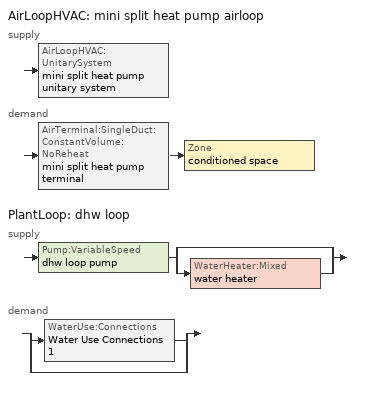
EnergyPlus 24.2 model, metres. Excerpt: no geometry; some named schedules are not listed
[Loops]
AirLoopHVAC 'mini split heat pump airloop'
 supply: AirLoopHVAC:UnitarySystem 'mini split heat pump unitary system'
 demand: AirTerminal:SingleDuct:ConstantVolume:NoReheat 'mini split heat pump terminal' > Zone 'conditioned space'
PlantLoop 'dhw loop'
 supply: Pump:VariableSpeed 'dhw loop pump' > split
  | bypass
  | WaterHeater:Mixed 'water heater'
 demand: split
  | WaterUse:Connections 'Water Use Connections 1'
  | bypass
[ZoneControl:Thermostat]
conditioned space Thermostat: Zone or ZoneList=conditioned space; Control Type Schedule=conditioned space Thermostat Schedule; Control 1=conditioned space temperature setpoint; Temperature Difference Between Cutout And Setpoint {deltaC}=0
[ThermostatSetpoint:DualSetpoint]
conditioned space temperature setpoint: Heating Setpoint Temperature Schedule=heating setpoint; Cooling Setpoint Temperature Schedule=cooling setpoint
[ZoneHVAC:Baseboard:Convective:Electric]
electric baseboard: Availability Schedule=Always On Discrete; Heating Design Capacity {W}=27658.9; Efficiency=1
[AirTerminal:SingleDuct:ConstantVolume:NoReheat]
mini split heat pump terminal: Availability Schedule=Always On Discrete; Maximum Air Flow Rate {m3/s}=1.34977
[Zone equipment]
conditioned space: electric baseboard, mini split heat pump terminal
[AirLoopHVAC]
mini split heat pump airloop: Design Supply Air Flow Rate {m3/s}=1.34977; Design Return Air Flow Fraction of Supply Air Flow=1
[Sizing:System]
mini split heat pump airloop: Type of Load to Size On=Sensible; Design Outdoor Air Flow Rate {m3/s}=Autosize; Central Heating Maximum System Air Flow Ratio=0.3; Preheat Design Temperature {C}=7; Preheat Design Humidity Ratio {kgWater/kgDryAir}=0.008; Precool Design Temperature {C}=12.8; Precool Design Humidity Ratio {kgWater/kgDryAir}=0.008; Central Cooling Design Supply Air Temperature {C}=12.8; Central Heating Design Supply Air Temperature {C}=16.7; Type of Zone Sum to Use=NonCoincident; 100% Outdoor Air in Cooling=Yes; 100% Outdoor Air in Heating=Yes; Central Cooling Design Supply Air Humidity Ratio {kgWater/kgDryAir}=0.0085; Central Heating Design Supply Air Humidity Ratio {kgWater/kgDryAir}=0.008; Cooling Supply Air Flow Rate Method=DesignDay; Cooling Supply Air Flow Rate {m3/s}=0; Cooling Supply Air Flow Rate Per Floor Area {m3/s-m2}=0.00996765; Cooling Fraction of Autosized Cooling Supply Air Flow Rate=1; Cooling Supply Air Flow Rate Per Unit Cooling Capacity {m3/s-W}=3.94755e-05; Heating Supply Air Flow Rate Method=DesignDay; Heating Supply Air Flow Rate {m3/s}=0; Heating Supply Air Flow Rate Per Floor Area {m3/s-m2}=0.00996765; Heating Fraction of Autosized Heating Supply Air Flow Rate=1; Heating Fraction of Autosized Cooling Supply Air Flow Rate=1; Heating Supply Air Flow Rate Per Unit Heating Capacity {m3/s-W}=3.15882e-05; System Outdoor Air Method=ZoneSum; Zone Maximum Outdoor Air Fraction=1; Cooling Design Capacity Method=CoolingDesignCapacity; Cooling Design Capacity {W}=Autosize; Cooling Design Capacity Per Floor Area {W/m2}=234.7; Fraction of Autosized Cooling Design Capacity=1; Heating Design Capacity Method=HeatingDesignCapacity; Heating Design Capacity {W}=Autosize; Heating Design Capacity Per Floor Area {W/m2}=157; Fraction of Autosized Heating Design Capacity=1; Central Cooling Capacity Control Method=OnOff; Occupant Diversity=Autosize
[AirLoopHVAC:UnitarySystem]
mini split heat pump unitary system: Control Type=Load; Controlling Zone or Thermostat Location=conditioned space; Dehumidification Control Type=None; Availability Schedule=Always On Discrete; Supply Fan=mini split heat pump supply fan; Fan Placement=BlowThrough; Supply Air Fan Operating Mode Schedule=mini split heat pump auto fan schedule; Heating Coil=mini split heat pump htg coil; DX Heating Coil Sizing Ratio=1; Cooling Coil=mini split heat pump clg coil; Use DOAS DX Cooling Coil=No; Minimum Supply Air Temperature {C}=2; Latent Load Control=SensibleOnlyLoadControl; Cooling Supply Air Flow Rate Method=SupplyAirFlowRate; Cooling Supply Air Flow Rate {m3/s}=1.34977; Heating Supply Air Flow Rate Method=SupplyAirFlowRate; Heating Supply Air Flow Rate {m3/s}=1.34977; No Load Supply Air Flow Rate Method=SupplyAirFlowRate; No Load Supply Air Flow Rate {m3/s}=0; No Load Supply Air Flow Rate Control Set To Low Speed=Yes; Maximum Supply Air Temperature {C}=48.8889; Maximum Outdoor Dry-Bulb Temperature for Supplemental Heater Operation {C}=21; Ancillary On-Cycle Electric Power {W}=0; Ancillary Off-Cycle Electric Power {W}=0; Design Specification Multispeed Object=Unitary System Performance Multispeed 1
[Fan:SystemModel]
mini split heat pump supply fan: Availability Schedule=Always On Discrete; Design Maximum Air Flow Rate {m3/s}=1.66228; Speed Control Method=Discrete; Electric Power Minimum Flow Rate Fraction=0.2; Design Pressure Rise {Pa}=500; Motor Efficiency=1; Motor In Air Stream Fraction=1; Design Electric Power Consumption {W}=Autosize; Design Power Sizing Method=PowerPerFlow; Electric Power Per Unit Flow Rate {W/(m3/s)}=148.322; Electric Power Per Unit Flow Rate Per Unit Pressure {W/((m3/s)-Pa)}=1.66667; Fan Total Efficiency=0.7; Motor Loss Radiative Fraction=0; Number of Speeds=4; Speed Flow Fraction 1=0.20706; Speed Electric Power Fraction 1=0.00888; Speed Flow Fraction 2=0.252; Speed Electric Power Fraction 2=0.016; Speed Flow Fraction 3=0.812; Speed Electric Power Fraction 3=0.53539; Speed Flow Fraction 4=1; Speed Electric Power Fraction 4=1
[Coil:Heating:DX:MultiSpeed]
mini split heat pump htg coil: Availability Schedule=Always On Discrete; Minimum Outdoor Dry-Bulb Temperature for Compressor Operation {C}=-28.8889; Crankcase Heater Capacity {W}=50; Maximum Outdoor Dry-Bulb Temperature for Crankcase Heater Operation {C}=10; Defrost Energy Input Ratio Function of Temperature Curve=Defrosteir; Maximum Outdoor Dry-Bulb Temperature for Defrost Operation {C}=4.44444; Defrost Strategy=ReverseCycle; Defrost Control=Timed; Defrost Time Period Fraction=0.058333; Resistive Defrost Heater Capacity {W}=AutoSize; Apply Part Load Fraction to Speeds Greater than 1=No; Fuel Type=Electricity; Region number for Calculating HSPF=4; Number of Speeds=2; Speed Gross Rated Heating Capacity 1 {W}=7799.45; Speed Gross Rated Heating COP 1 {W/W}=3.44505; Speed Rated Air Flow Rate 1 {m3/s}=0.418874; Speed Rated Supply Air Fan Power Per Volume Flow Rate 2017 1 {W/(m3/s)}=773.3; Speed Rated Supply Air Fan Power Per Volume Flow Rate 2023 1 {W/(m3/s)}=934.4; Speed Heating Capacity Function of Temperature Curve Name 1=Heat-CAP-fT1; Speed Heating Capacity Function of Flow Fraction Curve Name 1=Heat-CAP-fFF1; Speed Energy Input Ratio Function of Temperature Curve Name 1=Heat-EIR-fT1; Speed Energy Input Ratio Function of Flow Fraction Curve Name 1=Heat-EIR-fFF1; Speed Part Load Fraction Correlation Curve Name 1=Heat-PLF-fPLR1; Speed Rated Waste Heat Fraction of Power Input 1=0.2; Speed Waste Heat Function of Temperature Curve Name 1=ConstantBiquadratic 1; Speed Gross Rated Heating Capacity 2 {W}=30719.4; Speed Gross Rated Heating COP 2 {W/W}=2.26313; Speed Rated Air Flow Rate 2 {m3/s}=1.6622; Speed Rated Supply Air Fan Power Per Volume Flow Rate 2017 2 {W/(m3/s)}=773.3; Speed Rated Supply Air Fan Power Per Volume Flow Rate 2023 2 {W/(m3/s)}=934.4; Speed Heating Capacity Function of Temperature Curve Name 2=Heat-CAP-fT2; Speed Heating Capacity Function of Flow Fraction Curve Name 2=Heat-CAP-fFF2; Speed Energy Input Ratio Function of Temperature Curve Name 2=Heat-EIR-fT2; Speed Energy Input Ratio Function of Flow Fraction Curve Name 2=Heat-EIR-fFF2; Speed Part Load Fraction Correlation Curve Name 2=Heat-PLF-fPLR2; Speed Rated Waste Heat Fraction of Power Input 2=0.2; Speed Waste Heat Function of Temperature Curve Name 2=ConstantBiquadratic 1
[Coil:Cooling:DX:MultiSpeed]
mini split heat pump clg coil: Availability Schedule=Always On Discrete; Condenser Type=AirCooled; Minimum Outdoor Dry-Bulb Temperature for Compressor Operation {C}=-25; Apply Part Load Fraction to Speeds Greater than 1=No; Apply Latent Degradation to Speeds Greater than 1=No; Crankcase Heater Capacity {W}=50; Maximum Outdoor Dry-Bulb Temperature for Crankcase Heater Operation {C}=10; Basin Heater Capacity {W/K}=0; Basin Heater Setpoint Temperature {C}=2; Fuel Type=Electricity; Number of Speeds=2; Speed Gross Rated Total Cooling Capacity 1 {W}=6414; Speed Gross Rated Sensible Heat Ratio 1=0.806404; Speed Gross Rated Cooling COP 1 {W/W}=2.66132; Speed Rated Air Flow Rate 1 {m3/s}=0.344176; Speed Rated Evaporator Fan Power Per Volume Flow Rate 2017 1 {W/(m3/s)}=773.3; Speed Rated Evaporator Fan Power Per Volume Flow Rate 2023 1 {W/(m3/s)}=934.4; Speed Total Cooling Capacity Function of Temperature Curve Name 1=Cool-CAP-fT1; Speed Total Cooling Capacity Function of Flow Fraction Curve Name 1=Cool-CAP-fFF1; Speed Energy Input Ratio Function of Temperature Curve Name 1=Cool-EIR-fT1; Speed Energy Input Ratio Function of Flow Fraction Curve Name 1=Cool-EIR-fFF1; Speed Part Load Fraction Correlation Curve Name 1=Cool-PLF-fPLR1; Speed Nominal Time for Condensate Removal to Begin 1 {s}=1000; Speed Ratio of Initial Moisture Evaporation Rate and Steady State Latent Capacity 1=1.5; Speed Maximum Cycling Rate 1 {cycles/hr}=3; Speed Latent Capacity Time Constant 1 {s}=45; Speed Rated Waste Heat Fraction of Power Input 1=0.2; Speed Waste Heat Function of Temperature Curve Name 1=ConstantBiquadratic; Speed Evaporative Condenser Effectiveness 1=0.9; Speed Evaporative Condenser Air Flow Rate 1 {m3/s}=AutoSize; Speed Rated Evaporative Condenser Pump Power Consumption 1 {W}=AutoSize; Speed Gross Rated Total Cooling Capacity 2 {W}=25276.3; Speed Gross Rated Sensible Heat Ratio 2=0.759942; Speed Gross Rated Cooling COP 2 {W/W}=2.2379; Speed Rated Air Flow Rate 2 {m3/s}=1.34971; Speed Rated Evaporator Fan Power Per Volume Flow Rate 2017 2 {W/(m3/s)}=773.3; Speed Rated Evaporator Fan Power Per Volume Flow Rate 2023 2 {W/(m3/s)}=934.4; Speed Total Cooling Capacity Function of Temperature Curve Name 2=Cool-CAP-fT2; Speed Total Cooling Capacity Function of Flow Fraction Curve Name 2=Cool-CAP-fFF2; Speed Energy Input Ratio Function of Temperature Curve Name 2=Cool-EIR-fT2; Speed Energy Input Ratio Function of Flow Fraction Curve Name 2=Cool-EIR-fFF2; Speed Part Load Fraction Correlation Curve Name 2=Cool-PLF-fPLR2; Speed Nominal Time for Condensate Removal to Begin 2 {s}=1000; Speed Ratio of Initial Moisture Evaporation Rate and Steady State Latent Capacity 2=1.5; Speed Maximum Cycling Rate 2 {cycles/hr}=3; Speed Latent Capacity Time Constant 2 {s}=45; Speed Rated Waste Heat Fraction of Power Input 2=0.2; Speed Waste Heat Function of Temperature Curve Name 2=ConstantBiquadratic; Speed Evaporative Condenser Effectiveness 2=0.9; Speed Evaporative Condenser Air Flow Rate 2 {m3/s}=AutoSize; Speed Rated Evaporative Condenser Pump Power Consumption 2 {W}=AutoSize
[UnitarySystemPerformance:Multispeed]
Unitary System Performance Multispeed 1: Number of Speeds for Heating=2; Number of Speeds for Cooling=2; Single Mode Operation=No; No Load Supply Air Flow Rate Ratio=1; Heating Speed Supply Air Flow Ratio 1=0.310345; Cooling Speed Supply Air Flow Ratio 1=0.255; Heating Speed Supply Air Flow Ratio 2=1.23153; Cooling Speed Supply Air Flow Ratio 2=1
[PlantLoop]
dhw loop: Fluid Type=Water; Plant Equipment Operation Scheme=dhw loop Operation Schemes; Maximum Loop Temperature {C}=100; Minimum Loop Temperature {C}=0; Maximum Loop Flow Rate {m3/s}=0.01; Minimum Loop Flow Rate {m3/s}=0; Plant Loop Volume {m3}=0.003; Load Distribution Scheme=Optimal; Plant Loop Demand Calculation Scheme=SingleSetpoint; Common Pipe Simulation=None
[Sizing:Plant]
dhw loop: Loop Type=Heating; Design Loop Exit Temperature {C}=56; Loop Design Temperature Difference {deltaC}=5.55556; Sizing Option=NonCoincident; Zone Timesteps in Averaging Window=1; Coincident Sizing Factor Mode=None
[Pump:VariableSpeed]
dhw loop pump: Design Maximum Flow Rate {m3/s}=0.01; Design Pump Head {Pa}=1; Design Power Consumption {W}=0; Motor Efficiency=0.85; Fraction of Motor Inefficiencies to Fluid Stream=0; Coefficient 1 of the Part Load Performance Curve=0; Coefficient 2 of the Part Load Performance Curve=1; Coefficient 3 of the Part Load Performance Curve=0; Coefficient 4 of the Part Load Performance Curve=0; Design Minimum Flow Rate {m3/s}=0; Pump Control Type=Intermittent; Skin Loss Radiative Fraction=0.5; Design Power Sizing Method=PowerPerFlowPerPressure; Design Electric Power per Unit Flow Rate {W/(m3/s)}=348701.1; Design Shaft Power per Unit Flow Rate per Unit Head {W/((m3/s)-Pa)}=1.28205; Design Minimum Flow Rate Fraction=0
[WaterHeater:Mixed]
water heater: Tank Volume {m3}=0.245635; Setpoint Temperature Schedule=water heater setpoint; Deadband Temperature Difference {deltaC}=2; Maximum Temperature Limit {C}=99; Heater Control Type=Cycle; Heater Maximum Capacity {W}=11999.8; Heater Minimum Capacity {W}=0; Heater Ignition Minimum Flow Rate {m3/s}=0; Heater Ignition Delay {s}=0; Heater Fuel Type=Electricity; Heater Thermal Efficiency=1; Off Cycle Parasitic Fuel Consumption Rate {W}=0; Off Cycle Parasitic Fuel Type=Electricity; Off Cycle Parasitic Heat Fraction to Tank=0; On Cycle Parasitic Fuel Consumption Rate {W}=0; On Cycle Parasitic Fuel Type=Electricity; On Cycle Parasitic Heat Fraction to Tank=0; Ambient Temperature Indicator=Zone; Ambient Temperature Zone=conditioned space; Off Cycle Loss Coefficient to Ambient Temperature {W/K}=2.93714; Off Cycle Loss Fraction to Zone=1; On Cycle Loss Coefficient to Ambient Temperature {W/K}=2.93714; On Cycle Loss Fraction to Zone=1; Use Side Effectiveness=1; Source Side Effectiveness=1; Use Side Design Flow Rate {m3/s}=Autosize; Source Side Design Flow Rate {m3/s}=Autosize; Indirect Water Heating Recovery Time {hr}=1.5; Source Side Flow Control Mode=IndirectHeatPrimarySetpoint
[WaterHeater:Sizing]
water heater: Design Mode=PeakDraw; Time Storage Can Meet Peak Draw {hr}=0.538503; Time for Tank Recovery {hr}=0; Nominal Tank Volume for Autosizing Plant Connections {m3}=1
[SetpointManager:Scheduled]
Setpoint Manager Scheduled 1: Control Variable=Temperature; Schedule=dhw temp
[WaterUse:Connections]
Water Use Connections 1: Drain Water Heat Exchanger Type=None; Drain Water Heat Exchanger Destination=Plant; Water Use Equipment Name 1=dhw fixtures; Water Use Equipment Name 2=dhw distribution waste; Water Use Equipment Name 3=clothes washer; Water Use Equipment Name 4=dishwasher
[WaterUse:Equipment]
Name | Peak Flow Rate {m3/s} | Flow Rate Fraction Schedule | Target Temperature Schedule
dhw fixtures | 4.42001e-06 | dhw fixtures schedule | mixed water temperature schedule
dhw distribution waste | 1.33996e-06 | dhw fixtures schedule | mixed water temperature schedule
clothes washer | 9.69919e-07 | clothes washer schedule
dishwasher | 2.90872e-07 | dishwasher schedule
[PlantEquipmentOperationSchemes]
dhw loop Operation Schemes: Control Scheme Object Type 1=PlantEquipmentOperation:HeatingLoad; Control Scheme Name 1=dhw loop Heating Operation Scheme; Control Scheme Schedule Name 1=Always On Discrete
[PlantEquipmentOperation:HeatingLoad]
dhw loop Heating Operation Scheme: Load Range Lower Limit 1 {W}=0; Load Range Upper Limit 1 {W}=1000000000; Range Equipment List Name 1=dhw loop Heating Equipment List
[PlantEquipmentList]
dhw loop Heating Equipment List: WaterHeater:Mixed, water heater
[EnergyManagementSystem:InternalVariable]
mini_split_heat_pump_airloop_max_sup_fan_mfr: Internal Data Index Key=mini split heat pump supply fan; Internal Data Type=Fan Maximum Mass Flow Rate
[EnergyManagementSystem:Sensor]
Name | Output:Variable or Output:Meter Index Key | Output:Variable or Output:Meter
conditioned_space_clg_unmet_s | conditioned space | Zone Cooling Setpoint Not Met Time
conditioned_space_htg_unmet_s | conditioned space | Zone Heating Setpoint Not Met Time
dhw_loss | water heater | Water Heater Heat Loss Energy
dhw_rtf | water heater | Water Heater Runtime Fraction
fridge_tin_s; tin_s; tin_s_1 | conditioned space | Zone Mean Air Temperature
ig_ee_conv_1 | clothes washer | Electric Equipment Convective Heating Energy
ig_ee_conv_3 | dishwasher | Electric Equipment Convective Heating Energy
ig_ee_rad_1 | clothes washer | Electric Equipment Radiant Heating Energy
ig_ee_rad_3 | dishwasher | Electric Equipment Radiant Heating Energy
mini_split_heat_pump_airloop_Fan_RTF_s | mini split heat pump supply fan | Fan Runtime Fraction Speed 1
mini_split_heat_pump_airloop_Fan_RTF_s_1 | mini split heat pump supply fan | Fan Runtime Fraction Speed 2
mini_split_heat_pump_airloop_Fan_RTF_s_2 | mini split heat pump supply fan | Fan Runtime Fraction Speed 3
mini_split_heat_pump_airloop_Fan_RTF_s_3 | mini split heat pump supply fan | Fan Runtime Fraction Speed 4
mini_split_heat_pump_clg_coil_s | mini split heat pump clg coil | Cooling Coil Total Cooling Energy
mini_split_heat_pump_htg_coil_s | mini split heat pump htg coil | Heating Coil Heating Energy
mini_split_heat_pump_supply_fan_s | mini split heat pump supply fan | Fan Electricity Energy
tout_s | conditioned space | Zone Outdoor Air Drybulb Temperature
water_heater_energy | water heater | Water Heater Electricity Rate
water_heater_off_cycle_parasitic | water heater | Water Heater Off Cycle Parasitic Electricity Rate
water_heater_on_cycle_parasitic | water heater | Water Heater On Cycle Parasitic Electricity Rate
win_s | conditioned space | Zone Air Humidity Ratio
[EnergyManagementSystem:Actuator] Actuated Component Unique=mini split heat pump supply fan; Actuated Component Type=Fan
Name | Actuated Component Control Type
mini_split_heat_pump_supply_fan_pressure_rise_act | Fan Pressure Rise
mini_split_heat_pump_supply_fan_total_efficiency_act | Fan Total Efficiency
[Schedule:Constant]
Name | Hourly Value
Always On Discrete | 1
dhw temp; water heater setpoint | 56
mini split heat pump auto fan schedule | 0
mixed water temperature schedule | 40.5556
[Schedule:Week:Daily]
clothes washer schedule Week Rule - Jan1-Dec31: clothes washer schedule day, clothes washer schedule day, clothes washer schedule day, clothes washer schedule day, clothes washer schedule day, clothes washer schedule day, clothes washer schedule day, clothes washer schedule default day, clothes washer schedule default day, clothes washer schedule default day, clothes washer schedule default day, clothes washer schedule default day
dishwasher schedule Week Rule - Jan1-Dec31: dishwasher schedule day, dishwasher schedule day, dishwasher schedule day, dishwasher schedule day, dishwasher schedule day, dishwasher schedule day, dishwasher schedule day, dishwasher schedule default day, dishwasher schedule default day, dishwasher schedule default day, dishwasher schedule default day, dishwasher schedule default day
heating setpoint Week Rule - Jan1-Dec31: heating setpoint day, heating setpoint day, heating setpoint day, heating setpoint day, heating setpoint day, heating setpoint day, heating setpoint day, heating setpoint default day, heating setpoint default day, heating setpoint default day, heating setpoint default day, heating setpoint default day
cooling setpoint Week Rule - Jan1-Dec31: cooling setpoint day, cooling setpoint day, cooling setpoint day, cooling setpoint day, cooling setpoint day, cooling setpoint day, cooling setpoint day, cooling setpoint default day, cooling setpoint default day, cooling setpoint default day, cooling setpoint default day, cooling setpoint default day
dhw fixtures schedule Week Rule - Jan1-Dec31: dhw fixtures schedule day, dhw fixtures schedule day, dhw fixtures schedule day, dhw fixtures schedule day, dhw fixtures schedule day, dhw fixtures schedule day, dhw fixtures schedule day, dhw fixtures schedule default day, dhw fixtures schedule default day, dhw fixtures schedule default day, dhw fixtures schedule default day, dhw fixtures schedule default day
[Schedule:Year]
clothes washer schedule: clothes washer schedule Week Rule - Jan1-Dec31, 1, 1, 12, 31
dishwasher schedule: dishwasher schedule Week Rule - Jan1-Dec31, 1, 1, 12, 31
heating setpoint: heating setpoint Week Rule - Jan1-Dec31, 1, 1, 12, 31
cooling setpoint: cooling setpoint Week Rule - Jan1-Dec31, 1, 1, 12, 31
dhw fixtures schedule: dhw fixtures schedule Week Rule - Jan1-Dec31, 1, 1, 12, 31
[Schedule:Compact]
conditioned space Thermostat Schedule: Through: 12/31, For: AllDays, Until: 24:00, 4
[Curve:Biquadratic] Coefficient2 x=0; Coefficient3 x**2=0; Coefficient4 y=0; Coefficient5 y**2=0; Coefficient6 x*y=0
Name | Coefficient1 Constant | Minimum Value of x {BasedOnField A2} | Maximum Value of x {BasedOnField A2} | Minimum Value of y {BasedOnField A3} | Maximum Value of y {BasedOnField A3}
Defrosteir | 0.1528 | -100 | 100 | -100 | 100
ConstantBiquadratic 1; ConstantBiquadratic | 1 | 0 | 1 | 0 | 1
[Table:Lookup]
Heat-CAP-fT1: Heat-CAP-fT1 Independent Variable List, None, 1, 0, Dimensionless, 0.489346, 0.496051, 0.503569, 0.511951, 0.52126, 0.531572, 0.542982, 0.5556, 0.569561, 0.585028, 0.602194, 0.621297, 0.642624, 0.665914, 0.692066, 0.721585, 0.755113, 0.793467, 0.83771, 0.889247, 0.949975, 1.02252, 1.07815, 1.14183, 0.436233, 0.445464, 0.455332, 0.465905, 0.477262, 0.489494, 0.502704, 0.517016, 0.532574, 0.549547, 0.568137, 0.588589, 0.611195, 0.63567, 0.66295, 0.693545, 0.728099, 0.767433, 0.812613, 0.865046, 0.926634, 1, 1.05615, 1.12034, 0.383119, 0.394877, 0.407095, 0.419859, 0.433265, 0.447415, 0.462426, 0.478432, 0.495586, 0.514066, 0.534081, 0.555881, 0.579765, 0.605426, 0.633834, 0.665504, 0.701084, 0.741398, 0.787515, 0.840846, 0.903292, 0.977482, 1.03416, 1.09886
Heat-EIR-fT1: Heat-EIR-fT1 Independent Variable List, None, 1, 0, Dimensionless, 2.65309, 2.56603, 2.47899, 2.39198, 2.30499, 2.21803, 2.13111, 2.04425, 1.95744, 1.87072, 1.78409, 1.69758, 1.61124, 1.52721, 1.44344, 1.36003, 1.2771, 1.19485, 1.11356, 1.03363, 0.95569, 0.88061, 0.833537, 0.788499, 3.0369, 2.93888, 2.84087, 2.74285, 2.64483, 2.54681, 2.44879, 2.35078, 2.25276, 2.15474, 2.05672, 1.9587, 1.86068, 1.76505, 1.66942, 1.57379, 1.47816, 1.38253, 1.28689, 1.19126, 1.09563, 1, 0.937379, 0.874757, 3.46441, 3.35456, 3.24469, 3.13481, 3.02491, 2.91499, 2.80503, 2.69505, 2.58501, 2.47492, 2.36474, 2.25447, 2.14406, 2.03616, 1.92802, 1.81956, 1.71065, 1.6011, 1.49062, 1.37877, 1.2649, 1.14801, 1.06919, 0.988077
Heat-CAP-fT2: Heat-CAP-fT2 Independent Variable List, None, 1, 0, Dimensionless, 0.132393, 0.178535, 0.228653, 0.283593, 0.3443, 0.411885, 0.483811, 0.564638, 0.656189, 0.760808, 0.881555, 1.02252, 1.21106, 0.118023, 0.162353, 0.211109, 0.26499, 0.32485, 0.39174, 0.463114, 0.543469, 0.634614, 0.738878, 0.859314, 1, 1.18827, 0.103653, 0.14617, 0.193566, 0.246388, 0.305399, 0.371596, 0.442417, 0.522301, 0.613039, 0.716948, 0.837072, 0.977482, 1.16548
Heat-EIR-fT2: Heat-EIR-fT2 Independent Variable List, None, 1, 0, Dimensionless, 1.70024, 1.62031, 1.54053, 1.46093, 1.38163, 1.30275, 1.22826, 1.15461, 1.08221, 1.0117, 0.944043, 0.88061, 0.816639, 1.9462, 1.85785, 1.76949, 1.68114, 1.59278, 1.50443, 1.42036, 1.33629, 1.25221, 1.16814, 1.08407, 1, 0.905976, 2.22017, 2.12316, 2.02606, 1.92882, 1.83135, 1.73355, 1.63998, 1.54566, 1.45017, 1.35284, 1.25264, 1.14801, 1.02334
Cool-CAP-fT1: Cool-CAP-fT1 Independent Variable List, None, 1, 0, Dimensionless, 1.18718, 1.12922, 1.08523, 1.05073, 1.02375, 1.00145, 0.982348, 1.30485, 1.216, 1.15002, 1.09908, 1.05969, 1.02744, 1, 1.80477, 1.68218, 1.59203, 1.52292, 1.46977, 1.42641, 1.38965
Cool-EIR-fT1: Cool-EIR-fT1 Independent Variable List, None, 1, 0, Dimensionless, 0.410121, 0.514795, 0.617525, 0.717108, 0.81117, 0.90349, 0.996522, 0.4933, 0.578774, 0.664248, 0.749722, 0.83255, 0.915378, 1, 0.221581, 0.268796, 0.330423, 0.397266, 0.463557, 0.530093, 0.597866
Cool-CAP-fT2: Cool-CAP-fT2 Independent Variable List, None, 1, 0, Dimensionless, 1.00322, 0.996259, 0.991389, 0.987907, 0.985515, 0.983716, 0.982348, 1.10265, 1.0731, 1.0508, 1.03336, 1.02018, 1.00924, 1, 1.52511, 1.48449, 1.45466, 1.43186, 1.41496, 1.40114, 1.38965
Cool-EIR-fT2: Cool-EIR-fT2 Independent Variable List, None, 1, 0, Dimensionless, 0.427974, 0.531782, 0.63363, 0.732195, 0.821896, 0.909829, 0.996522, 0.514775, 0.598348, 0.681922, 0.765495, 0.843648, 0.9218, 1, 0.231228, 0.277634, 0.338876, 0.405624, 0.469593, 0.533812, 0.597866
[Table:IndependentVariableList]
Heat-CAP-fT1 Independent Variable List: dry_bulb_temp_in, dry_bulb_temp_out 4
Heat-EIR-fT1 Independent Variable List: dry_bulb_temp_in 1, dry_bulb_temp_out 5
Heat-CAP-fT2 Independent Variable List: dry_bulb_temp_in 2, dry_bulb_temp_out 6
Heat-EIR-fT2 Independent Variable List: dry_bulb_temp_in 3, dry_bulb_temp_out 7
Cool-CAP-fT1 Independent Variable List: wet_bulb_temp_in, dry_bulb_temp_out
Cool-EIR-fT1 Independent Variable List: wet_bulb_temp_in 1, dry_bulb_temp_out 1
Cool-CAP-fT2 Independent Variable List: wet_bulb_temp_in 2, dry_bulb_temp_out 2
Cool-EIR-fT2 Independent Variable List: wet_bulb_temp_in 3, dry_bulb_temp_out 3
[Table:IndependentVariable]
dry_bulb_temp_in; dry_bulb_temp_in 1; dry_bulb_temp_in 2; dry_bulb_temp_in 3: Linear, Constant, -100, 100, Dimensionless, 15.5556, 21.1111, 26.6667
dry_bulb_temp_out 4; dry_bulb_temp_out 5: Linear, Constant, -100, 100, Dimensionless, -25.5, -24.946, -24.3538, -23.7193, -23.0377, -22.3037, -21.5109, -20.6519, -19.7183, -18.6997, -17.584, -16.3567, -15, -13.5312, -11.894, -10.0579, -7.98426, -5.62372, -2.91233, 0.234372, 3.9304, 8.33333, 11.7032, 15.5556
dry_bulb_temp_out 6; dry_bulb_temp_out 7: Linear, Constant, -100, 100, Dimensionless, -25.5, -23.7995, -21.9291, -19.8622, -17.566, -15, -12.262, -9.17956, -5.68317, -1.68352, 2.9365, 8.33333, 15.5556
wet_bulb_temp_in: Linear, Constant, -100, 100, Dimensionless, 10, 19.4444, 26.6667
[Curve:Quadratic] Coefficient3 x**2=0; Minimum Value of x {BasedOnField A2}=0
Name | Coefficient1 Constant | Coefficient2 x | Maximum Value of x {BasedOnField A2} | Minimum Curve Output {BasedOnField A3} | Maximum Curve Output {BasedOnField A3}
Heat-CAP-fFF1; Heat-EIR-fFF1; Heat-CAP-fFF2; Heat-EIR-fFF2; Cool-CAP-fFF1; Cool-EIR-fFF1; Cool-CAP-fFF2; Cool-EIR-fFF2 | 1 | 0 | 2 | 0 | 2
Heat-PLF-fPLR1; Heat-PLF-fPLR2; Cool-PLF-fPLR1; Cool-PLF-fPLR2 | 0.75 | 0.25 | 1 | 0.7 | 1
